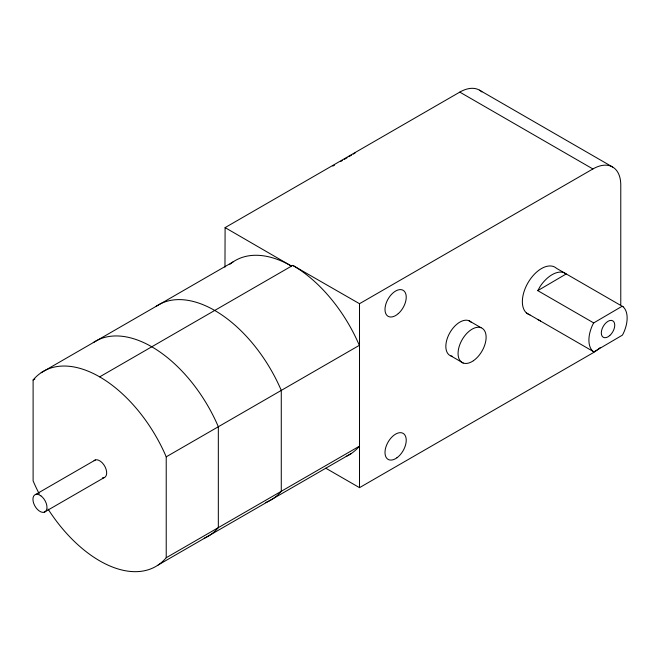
<?xml version="1.0" encoding="UTF-8"?>
<svg xmlns="http://www.w3.org/2000/svg" width="660" height="660" viewBox="0 0 660 660"><rect width="100%" height="100%" fill="white"/><g stroke="black" fill="none" stroke-linecap="round" stroke-linejoin="round"><path stroke-width="0.99" d="M224.969 267.193L225.101 227.609L459.789 92.111A39.419 22.762 -60 0 1 481.899 91.938M620.771 304.631L620.771 185.056A39.419 22.762 -60 0 0 592.894 168.96L359.51 303.707L359.51 487.657L592.894 352.918A39.419 22.762 -60 0 0 600.113 347.655M537.768 290.631L540.334 286.143A27.035 15.609 -60 0 1 563.607 272.489L566.214 273.95L537.768 290.631L593.703 322.93L622.149 306.24L623.098 306.776A27.035 15.609 -60 0 1 623.288 333.539L622.347 335.181L593.909 351.862L592.952 351.334A27.035 15.609 -60 0 1 592.771 324.563L593.703 322.93M332.822 166.097L334.595 165.058M340.824 161.403L342.598 160.363M344.38 159.324L347.045 157.756M348.818 156.717L351.491 155.149M353.265 154.11L355.047 153.062M41.184 372.694L233.029 261.929M39.245 493.853A112.513 64.96 60 0 1 33.107 480.876L33.107 379.987L34.881 378.964M99.668 376.876L292.776 265.386L359.51 303.707M35.656 494.447L95.362 459.97M44.261 512.209L103.966 477.733M33.107 379.987A112.513 64.96 60 0 1 166.221 456.835L359.329 345.345A112.513 64.96 60 0 0 292.776 265.386M48.023 509.025A112.513 64.96 60 0 0 166.221 557.725L359.452 446.16A112.513 64.96 60 0 1 346.294 456.332M158.144 565.01L351.384 453.445M537.974 319.572L540.581 321.024M479.498 90.164L612.604 167.013M459.789 92.111L592.894 168.96M623.098 306.776L556.545 268.348A27.035 15.609 -60 0 0 527.851 283.008A27.035 15.609 -60 0 0 529.955 314.894M526.399 312.906L593.909 351.862M468.79 320.644L481.016 327.707M450.953 355.946L463.18 363.008M325.76 468.204L359.51 487.657M225.101 227.609L291.514 266.112A112.513 64.96 60 0 0 229.903 264.289M166.221 456.835L166.221 557.725M452.438 356.326A19.841 11.451 -60 0 1 449.65 333.102A19.841 11.451 -60 0 1 471.281 322.295M265.402 502.615A112.513 64.96 60 0 0 281.275 491.296L281.275 390.406A112.513 64.96 60 0 0 156.238 306.265M204.278 538.213A112.513 64.96 60 0 0 218.336 527.637L218.336 426.748A112.513 64.96 60 0 0 93.299 342.606M102.382 477.889A9.916 5.726 60 0 0 106.615 471.76A9.916 5.726 60 0 0 100.543 461.323L98.711 460.276A9.916 5.726 60 0 0 94.075 460.738M40.837 495.792L39.006 494.752A9.916 5.726 60 0 0 32.942 499.323A9.916 5.726 60 0 0 39.08 510.856L40.912 511.896A9.916 5.726 60 0 0 46.975 507.326A9.916 5.726 60 0 0 40.837 495.792M398.293 313.624A15.023 8.671 -60 0 0 403.177 290.326A15.023 8.671 -60 0 0 385.382 305.951A15.023 8.671 -60 0 0 398.293 313.624M396.932 457.784A15.023 8.671 -60 0 0 404.093 434.09A15.023 8.671 -60 0 0 385.836 447.241A15.023 8.671 -60 0 0 396.932 457.784M473.443 360.698A19.841 11.451 -60 0 0 483.516 329.356A19.841 11.451 -60 0 0 459.327 346.013A19.841 11.451 -60 0 0 473.443 360.698M609.766 335.552A9.512 5.494 -60 0 0 612.785 320.818A9.512 5.494 -60 0 0 601.532 330.792A9.512 5.494 -60 0 0 609.766 335.552"/></g></svg>
